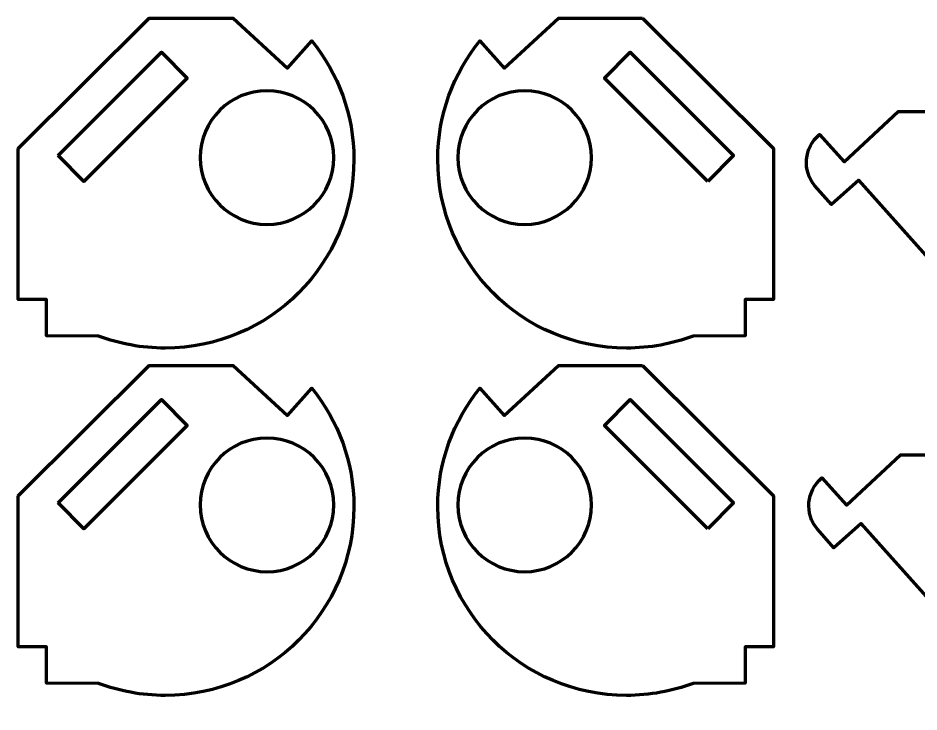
# Model space of a CAD drawing. Header units: inches. Extents: x 589 to 2016, y -1839 to -951.
# Drawn here: x 1811.3 to 1885.4, y -1623.4 to -1566.4 of the extents above; entities that cross this region are included whole.
import ezdxf

# ---------------------------------------------------------------- set-up
doc = ezdxf.new("R2010")
doc.units = ezdxf.units.IN
doc.header["$MEASUREMENT"] = 0
doc.layers.add('Layer 1', color=7, linetype='Continuous')

msp = doc.modelspace()

# ---------------------------------------------------------------- linework, layer by layer
at = {"layer": 'Layer 1', "color": 18, "lineweight": 80, "true_color": 0x010101}
for points in [[(1814.642, -1577.663), (1823.128, -1569.177), (1825.253, -1571.298), (1816.764, -1579.787), (1814.642, -1577.663)], [(1868.025, -1579.788), (1859.536, -1571.299), (1861.66, -1569.178), (1870.147, -1577.663), (1868.025, -1579.788)], [(1814.642, -1606.202), (1823.128, -1597.715), (1825.253, -1599.838), (1816.764, -1608.326), (1814.642, -1606.202)], [(1868.025, -1608.324), (1859.536, -1599.836), (1861.66, -1597.712), (1870.147, -1606.2), (1868.025, -1608.324)]]:
    msp.add_lwpolyline(points, dxfattribs=at)
for points, knots in [([(1811.35, -1577.072), (1811.35, -1577.072), (1811.35, -1589.483), (1811.35, -1589.483), (1811.35, -1589.483), (1813.702, -1589.481), (1813.702, -1589.481), (1813.702, -1589.481), (1813.702, -1592.481), (1813.702, -1592.481), (1813.702, -1592.481), (1817.972, -1592.489), (1817.972, -1592.489), (1819.673, -1593.132), (1821.52, -1593.481), (1823.447, -1593.481), (1832.007, -1593.481), (1838.947, -1586.542), (1838.947, -1577.982), (1838.947, -1574.293), (1837.661, -1570.904), (1835.505, -1568.243), (1835.505, -1568.243), (1833.484, -1570.485), (1833.484, -1570.485), (1833.484, -1570.485), (1829.031, -1566.362), (1829.031, -1566.362), (1829.031, -1566.362), (1822.115, -1566.362), (1822.115, -1566.362), (1822.115, -1566.362), (1811.35, -1577.072), (1811.35, -1577.072)], [0, 0, 0, 0, 1, 1, 1, 2, 2, 2, 3, 3, 3, 4, 4, 4, 5, 5, 5, 6, 6, 6, 7, 7, 7, 8, 8, 8, 9, 9, 9, 10, 10, 10, 11, 11, 11, 11]), ([(1862.676, -1566.361), (1862.676, -1566.361), (1855.76, -1566.361), (1855.76, -1566.361), (1855.76, -1566.361), (1851.306, -1570.484), (1851.306, -1570.484), (1851.306, -1570.484), (1849.285, -1568.243), (1849.285, -1568.243), (1847.132, -1570.905), (1845.844, -1574.293), (1845.844, -1577.982), (1845.844, -1586.542), (1852.784, -1593.482), (1861.345, -1593.482), (1863.271, -1593.482), (1865.115, -1593.134), (1866.817, -1592.49), (1866.817, -1592.49), (1871.088, -1592.481), (1871.088, -1592.481), (1871.088, -1592.481), (1871.088, -1589.481), (1871.088, -1589.481), (1871.088, -1589.481), (1873.44, -1589.484), (1873.44, -1589.484), (1873.44, -1589.484), (1873.44, -1577.072), (1873.44, -1577.072), (1873.44, -1577.072), (1862.676, -1566.361), (1862.676, -1566.361)], [0, 0, 0, 0, 1, 1, 1, 2, 2, 2, 3, 3, 3, 4, 4, 4, 5, 5, 5, 6, 6, 6, 7, 7, 7, 8, 8, 8, 9, 9, 9, 10, 10, 10, 11, 11, 11, 11]), ([(1826.317, -1577.825), (1826.317, -1574.793), (1828.777, -1572.335), (1831.808, -1572.335), (1834.84, -1572.335), (1837.298, -1574.793), (1837.298, -1577.825), (1837.298, -1580.856), (1834.84, -1583.315), (1831.808, -1583.315), (1828.776, -1583.316), (1826.317, -1580.856), (1826.317, -1577.825)], [0, 0, 0, 0, 1, 1, 1, 2, 2, 2, 3, 3, 3, 4, 4, 4, 4]), ([(1852.98, -1583.316), (1849.948, -1583.316), (1847.49, -1580.858), (1847.49, -1577.825), (1847.49, -1574.793), (1849.948, -1572.336), (1852.98, -1572.336), (1856.012, -1572.336), (1858.471, -1574.793), (1858.471, -1577.825), (1858.47, -1580.859), (1856.01, -1583.316), (1852.98, -1583.316)], [0, 0, 0, 0, 1, 1, 1, 2, 2, 2, 3, 3, 3, 4, 4, 4, 4]), ([(1890.596, -1574.055), (1890.596, -1574.055), (1883.68, -1574.055), (1883.68, -1574.055), (1883.68, -1574.055), (1879.227, -1578.175), (1879.227, -1578.175), (1879.227, -1578.175), (1877.206, -1575.937), (1877.206, -1575.937), (1875.936, -1577.002), (1875.772, -1578.894), (1876.837, -1580.162), (1876.837, -1580.162), (1878.201, -1581.688), (1878.201, -1581.688), (1878.201, -1581.688), (1880.436, -1579.689), (1880.436, -1579.689), (1880.436, -1579.689), (1896.998, -1598.211), (1896.998, -1598.211), (1896.998, -1598.211), (1894.795, -1600.181), (1894.795, -1600.181), (1894.795, -1600.181), (1899.006, -1600.181), (1899.006, -1600.181), (1899.006, -1600.181), (1899.006, -1597.175), (1899.006, -1597.175), (1899.006, -1597.175), (1901.358, -1597.175), (1901.358, -1597.175), (1901.358, -1597.175), (1901.358, -1584.761), (1901.358, -1584.761), (1901.358, -1584.761), (1890.596, -1574.055), (1890.596, -1574.055)], [0, 0, 0, 0, 1, 1, 1, 2, 2, 2, 3, 3, 3, 4, 4, 4, 5, 5, 5, 6, 6, 6, 7, 7, 7, 8, 8, 8, 9, 9, 9, 10, 10, 10, 11, 11, 11, 12, 12, 12, 13, 13, 13, 13]), ([(1811.35, -1605.612), (1811.35, -1605.612), (1811.35, -1618.023), (1811.35, -1618.023), (1811.35, -1618.023), (1813.702, -1618.02), (1813.702, -1618.02), (1813.702, -1618.02), (1813.702, -1621.02), (1813.702, -1621.02), (1813.702, -1621.02), (1817.972, -1621.028), (1817.972, -1621.028), (1819.673, -1621.67), (1821.52, -1622.02), (1823.447, -1622.02), (1832.007, -1622.02), (1838.947, -1615.081), (1838.947, -1606.52), (1838.947, -1602.831), (1837.661, -1599.442), (1835.505, -1596.782), (1835.505, -1596.782), (1833.484, -1599.022), (1833.484, -1599.022), (1833.484, -1599.022), (1829.031, -1594.901), (1829.031, -1594.901), (1829.031, -1594.901), (1822.115, -1594.901), (1822.115, -1594.901), (1822.115, -1594.901), (1811.35, -1605.612), (1811.35, -1605.612)], [0, 0, 0, 0, 1, 1, 1, 2, 2, 2, 3, 3, 3, 4, 4, 4, 5, 5, 5, 6, 6, 6, 7, 7, 7, 8, 8, 8, 9, 9, 9, 10, 10, 10, 11, 11, 11, 11]), ([(1862.676, -1594.9), (1862.676, -1594.9), (1855.76, -1594.9), (1855.76, -1594.9), (1855.76, -1594.9), (1851.306, -1599.021), (1851.306, -1599.021), (1851.306, -1599.021), (1849.285, -1596.781), (1849.285, -1596.781), (1847.132, -1599.442), (1845.844, -1602.829), (1845.844, -1606.519), (1845.844, -1615.081), (1852.784, -1622.019), (1861.345, -1622.019), (1863.271, -1622.019), (1865.115, -1621.669), (1866.817, -1621.027), (1866.817, -1621.027), (1871.088, -1621.019), (1871.088, -1621.019), (1871.088, -1621.019), (1871.088, -1618.019), (1871.088, -1618.019), (1871.088, -1618.019), (1873.44, -1618.021), (1873.44, -1618.021), (1873.44, -1618.021), (1873.44, -1605.609), (1873.44, -1605.609), (1873.44, -1605.609), (1862.676, -1594.9), (1862.676, -1594.9)], [0, 0, 0, 0, 1, 1, 1, 2, 2, 2, 3, 3, 3, 4, 4, 4, 5, 5, 5, 6, 6, 6, 7, 7, 7, 8, 8, 8, 9, 9, 9, 10, 10, 10, 11, 11, 11, 11]), ([(1826.317, -1606.364), (1826.317, -1603.331), (1828.777, -1600.873), (1831.808, -1600.873), (1834.84, -1600.873), (1837.298, -1603.333), (1837.298, -1606.364), (1837.298, -1609.394), (1834.84, -1611.853), (1831.808, -1611.853), (1828.776, -1611.852), (1826.317, -1609.395), (1826.317, -1606.364)], [0, 0, 0, 0, 1, 1, 1, 2, 2, 2, 3, 3, 3, 4, 4, 4, 4]), ([(1852.98, -1611.852), (1849.948, -1611.852), (1847.49, -1609.394), (1847.49, -1606.363), (1847.49, -1603.33), (1849.948, -1600.872), (1852.98, -1600.872), (1856.012, -1600.872), (1858.471, -1603.332), (1858.471, -1606.363), (1858.47, -1609.395), (1856.01, -1611.852), (1852.98, -1611.852)], [0, 0, 0, 0, 1, 1, 1, 2, 2, 2, 3, 3, 3, 4, 4, 4, 4]), ([(1890.793, -1602.256), (1890.793, -1602.256), (1883.877, -1602.256), (1883.877, -1602.256), (1883.877, -1602.256), (1879.425, -1606.379), (1879.425, -1606.379), (1879.425, -1606.379), (1877.403, -1604.138), (1877.403, -1604.138), (1876.132, -1605.204), (1875.97, -1607.099), (1877.035, -1608.364), (1877.035, -1608.364), (1878.396, -1609.889), (1878.396, -1609.889), (1878.396, -1609.889), (1880.632, -1607.89), (1880.632, -1607.89), (1880.632, -1607.89), (1897.193, -1626.412), (1897.193, -1626.412), (1897.193, -1626.412), (1894.99, -1628.383), (1894.99, -1628.383), (1894.99, -1628.383), (1899.202, -1628.383), (1899.202, -1628.383), (1899.202, -1628.383), (1899.202, -1625.376), (1899.202, -1625.376), (1899.202, -1625.376), (1901.554, -1625.376), (1901.554, -1625.376), (1901.554, -1625.376), (1901.554, -1612.965), (1901.554, -1612.965), (1901.554, -1612.965), (1890.793, -1602.256), (1890.793, -1602.256)], [0, 0, 0, 0, 1, 1, 1, 2, 2, 2, 3, 3, 3, 4, 4, 4, 5, 5, 5, 6, 6, 6, 7, 7, 7, 8, 8, 8, 9, 9, 9, 10, 10, 10, 11, 11, 11, 12, 12, 12, 13, 13, 13, 13])]:
    msp.add_open_spline(points, degree=3, knots=knots, dxfattribs=at)

doc.saveas('drawing.dxf')
